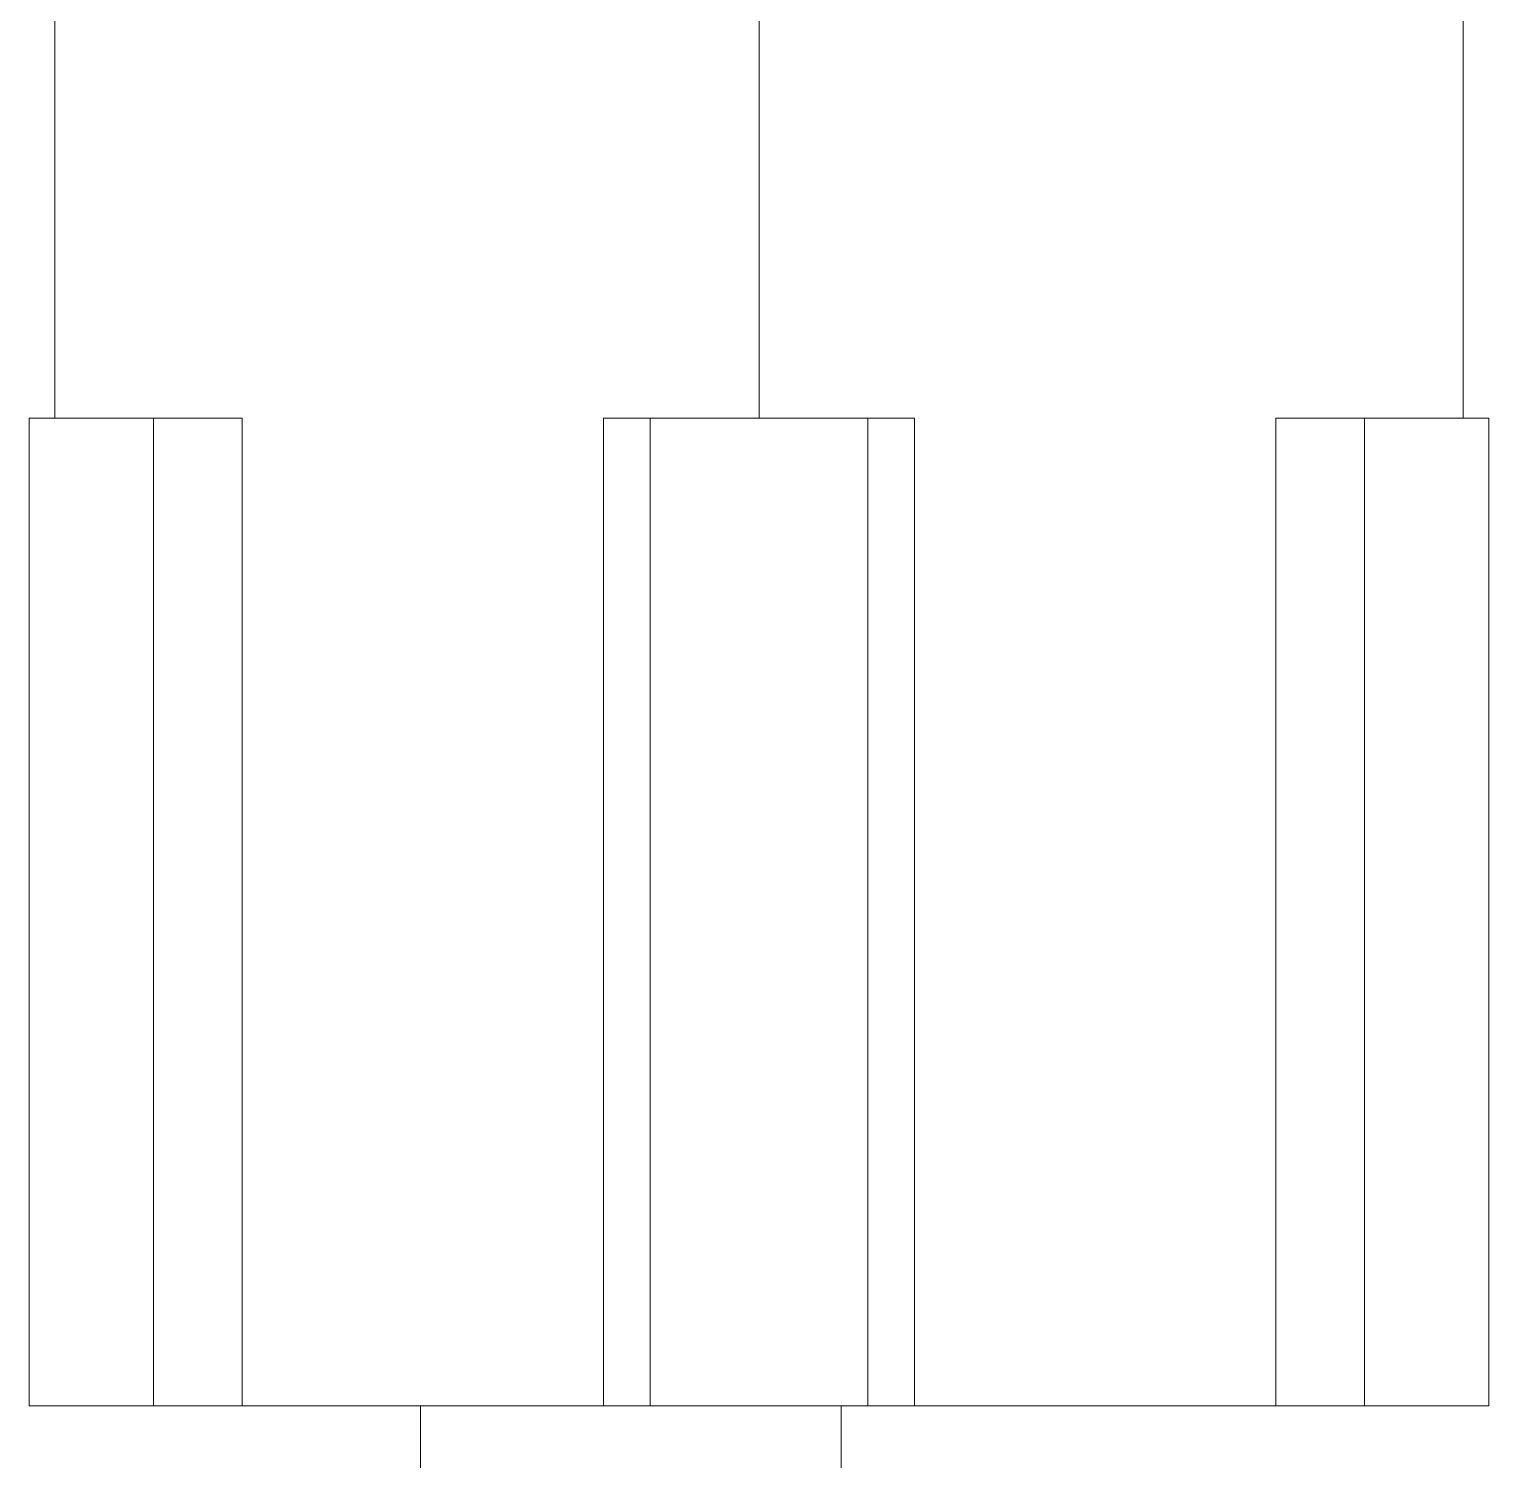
# Model space of a CAD drawing. Header units: millimetres. Extents: x 13295 to 13889, y -332 to 508.
# Drawn here: x 13773.88 to 13813.79, y -117.87 to -78.76 of the extents above; entities that cross this region are included whole.
import ezdxf

# ---------------------------------------------------------------- set-up
doc = ezdxf.new("R2010")
doc.units = ezdxf.units.MM

msp = doc.modelspace()

# ---------------------------------------------------------------- linework, layer by layer
at = {"linetype": 'Continuous', "lineweight": 18}
for p, q in [((13774.584, -74.651), (13774.584, -89.401)), ((13813.084, -89.401), (13813.084, -74.651)), ((13777.279, -89.401), (13773.879, -89.401)), ((13773.879, -89.401), (13773.879, -116.401)), ((13779.699, -89.401), (13777.279, -89.401)), ((13779.699, -89.401), (13779.699, -116.401)), ((13790.854, -89.401), (13789.584, -89.401)), ((13789.584, -89.401), (13789.584, -116.401)), ((13796.813, -89.401), (13790.854, -89.401)), ((13798.084, -89.401), (13796.813, -89.401)), ((13798.084, -89.401), (13798.084, -116.401)), ((13810.389, -89.401), (13807.968, -89.401)), ((13807.968, -89.401), (13807.968, -116.401)), ((13813.788, -89.401), (13810.389, -89.401)), ((13813.788, -116.401), (13813.788, -89.401)), ((13777.279, -116.401), (13773.879, -116.401)), ((13779.699, -116.401), (13777.279, -116.401)), ((13779.699, -116.401), (13789.584, -116.401)), ((13784.579, -116.401), (13784.579, -123.83)), ((13790.854, -116.401), (13789.584, -116.401)), ((13796.813, -116.401), (13790.854, -116.401)), ((13796.079, -116.401), (13796.079, -123.83)), ((13798.084, -116.401), (13796.813, -116.401)), ((13807.968, -116.401), (13798.084, -116.401)), ((13810.389, -116.401), (13807.968, -116.401)), ((13813.788, -116.401), (13810.389, -116.401))]:
    msp.add_line(p, q, dxfattribs=at)
at = {"linetype": 'Continuous', "lineweight": 13}
for p, q in [((13793.834, -89.401), (13793.834, -74.651)), ((13777.279, -116.401), (13777.279, -89.401)), ((13790.854, -116.401), (13790.854, -89.401)), ((13796.813, -116.401), (13796.813, -89.401)), ((13810.389, -116.401), (13810.389, -89.401))]:
    msp.add_line(p, q, dxfattribs=at)

doc.saveas('drawing.dxf')
